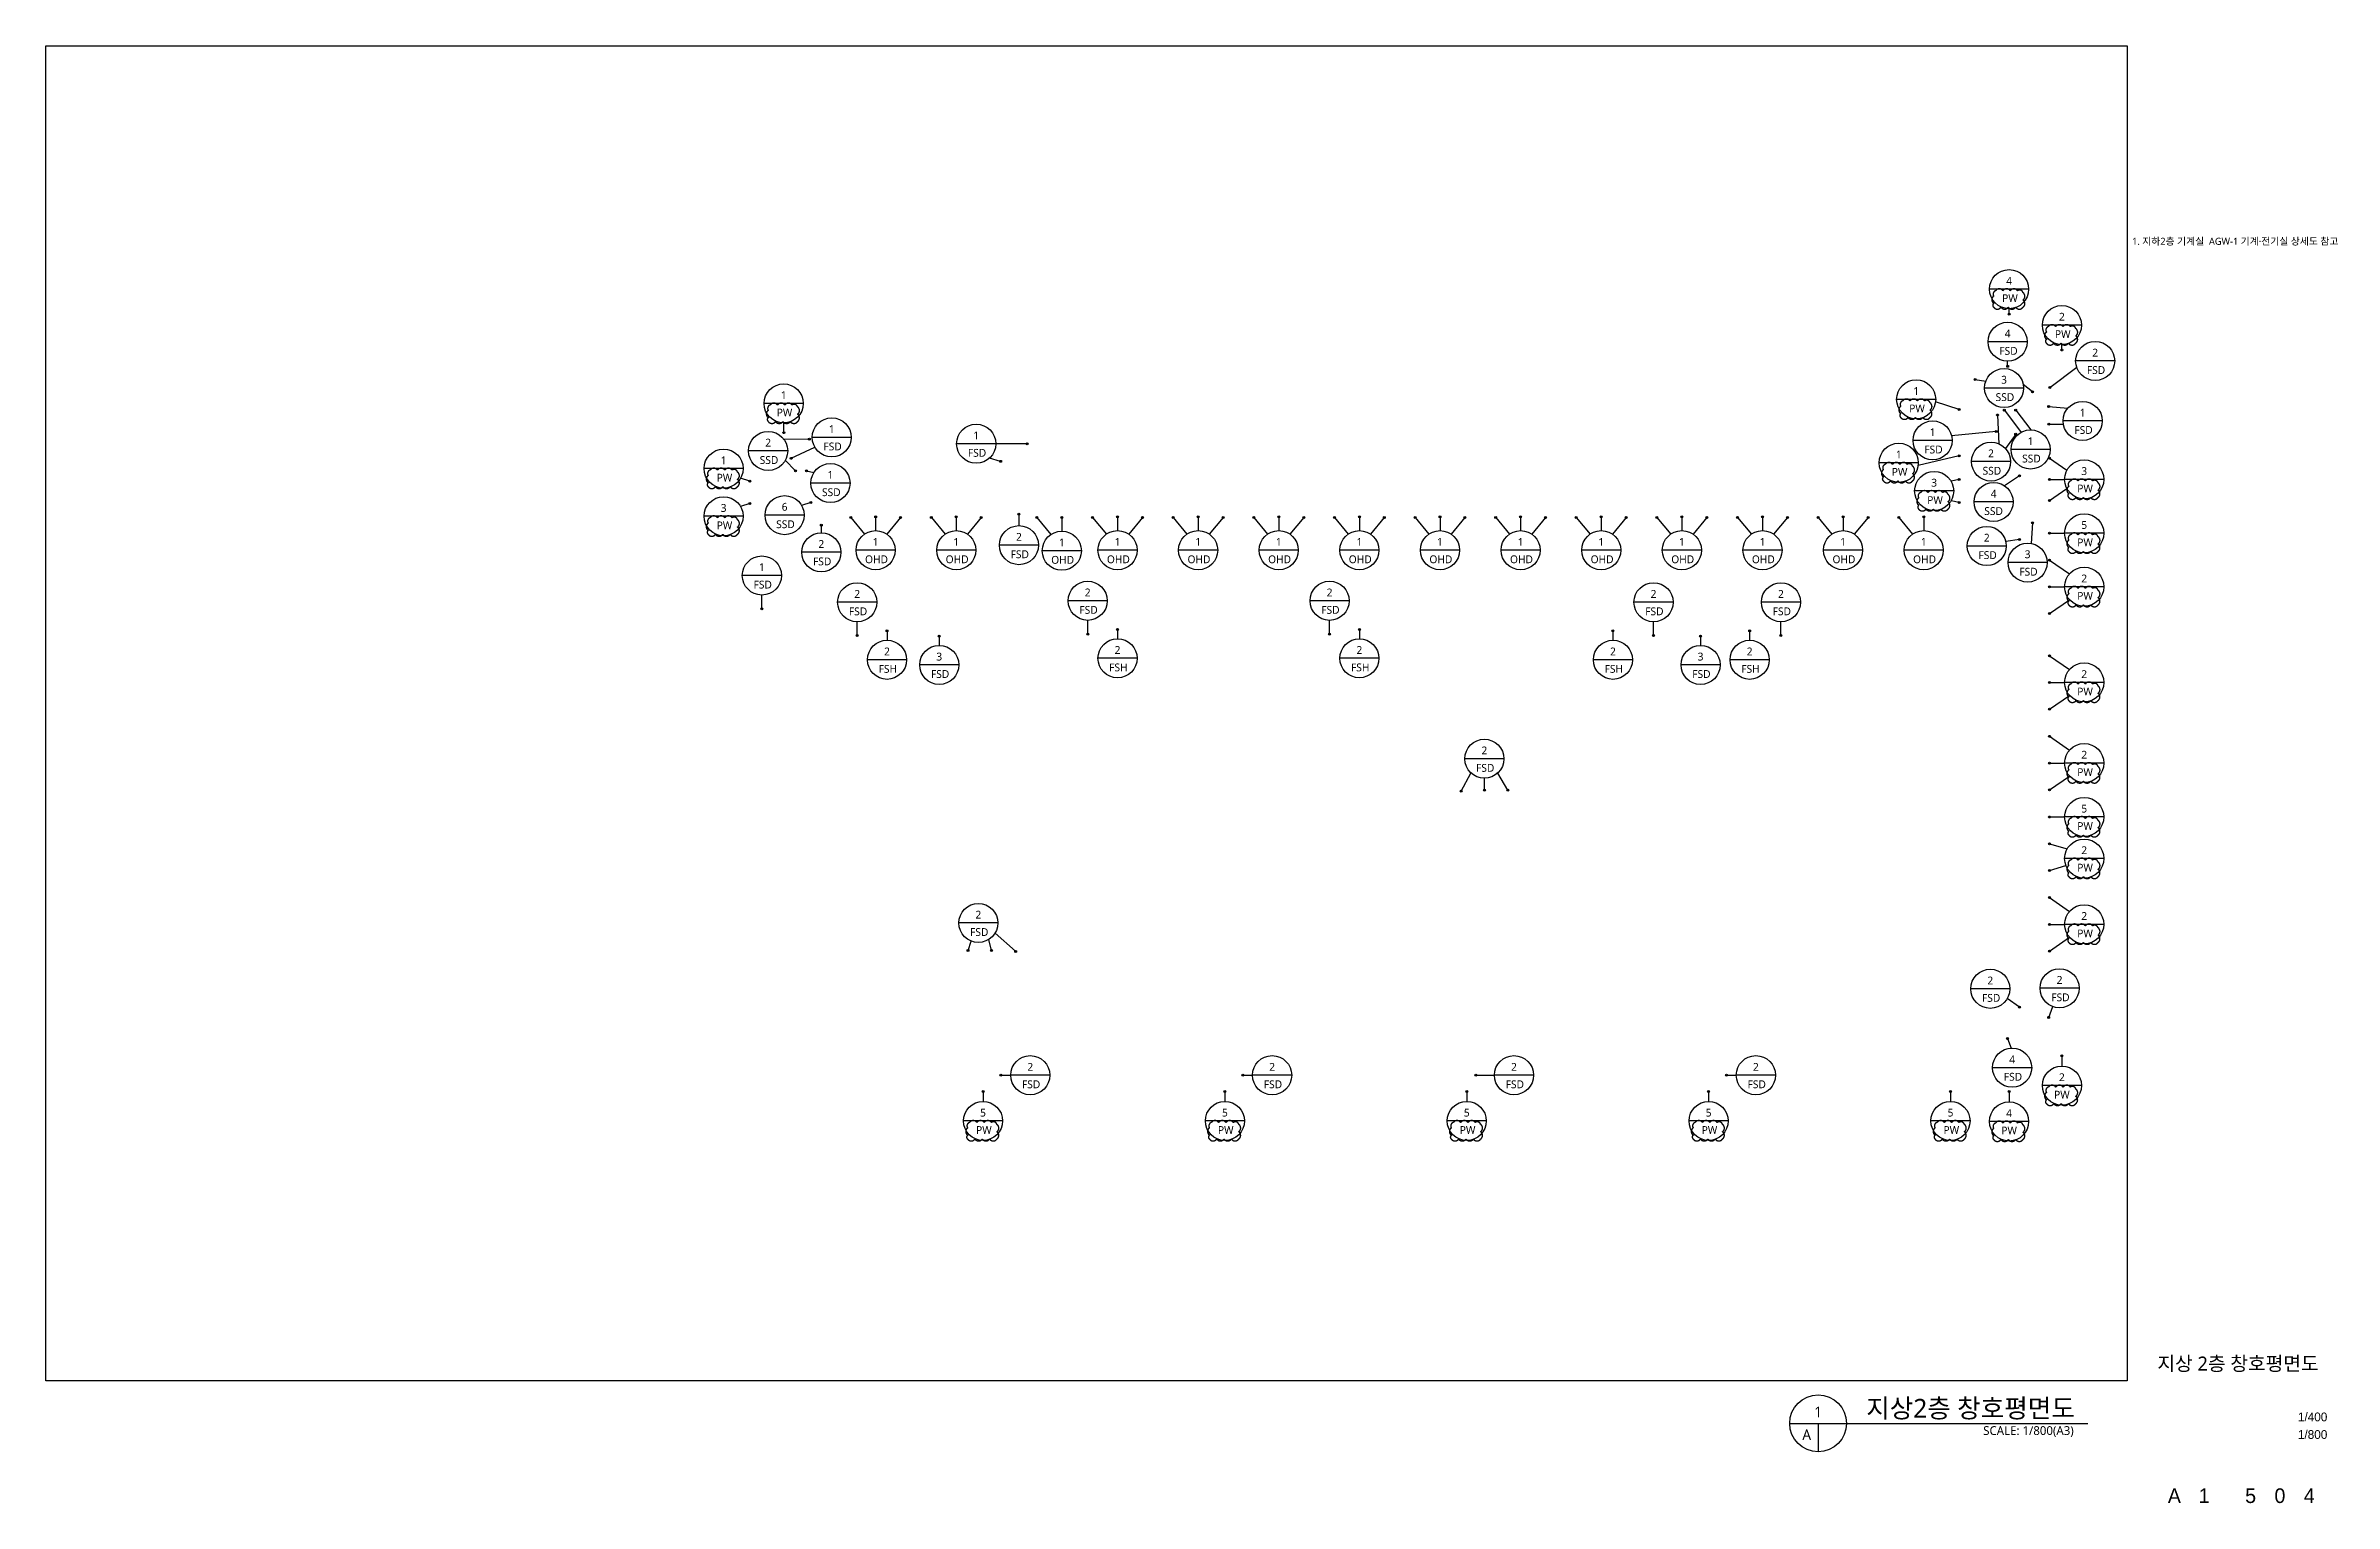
# Model space of a CAD drawing. Header units: millimetres. Extents: x -9539 to 338056, y 7443 to 2082110.
# Drawn here: x 8000 to 320239, y 1159443 to 1358271 of the extents above; entities that cross this region are included whole.
import ezdxf
from ezdxf.enums import TextEntityAlignment as Align

# ---------------------------------------------------------------- set-up
doc = ezdxf.new("R2010")
doc.units = ezdxf.units.MM
doc.header["$LTSCALE"] = 1000
doc.header["$MEASUREMENT"] = 0
doc.linetypes.add('ACAD_ISO03W100', pattern=[30, 12, -18])
doc.layers.get('Defpoints').update_dxf_attribs({"color": 171, "linetype": 'CONTINUOUS'})
for name, color, linetype in [('BOX', 6, 'CONTINUOUS'), ('LED', 7, 'CONTINUOUS'), ('SYM', 7, 'CONTINUOUS'), ('TEXT', 3, 'CONTINUOUS'), ('TEXT-TITLE', 6, 'CONTINUOUS'), ('TEXT-기입', 6, 'CONTINUOUS'), ('txt', 3, 'CONTINUOUS')]:
    doc.layers.add(name, color=color, linetype=linetype)
doc.layers.add('VE변경사항적용-20220616', color=10, linetype='CONTINUOUS', plot=False)
doc.styles.add('CGS', font='cgse', dxfattribs={"bigfont": 'cgs'})
doc.styles.add('나눔바른고딕', font='NanumBarunGothic.ttf')

msp = doc.modelspace()

# ---------------------------------------------------------------- hatches: boundary and pattern name
at = {"layer": 'LED'}
h = msp.add_hatch(color=256, dxfattribs=at)
h.dxf.hatch_style = 1
edge = h.paths.add_edge_path()
edge.add_arc((275880, 1321671), 133, 0, 360)
h = msp.add_hatch(color=256, dxfattribs=at)
h.dxf.hatch_style = 1
edge = h.paths.add_edge_path()
edge.add_arc((275680, 1314541), 133, 0, 360)
h = msp.add_hatch(color=256, dxfattribs=at)
h.dxf.hatch_style = 1
edge = h.paths.add_edge_path()
edge.add_arc((283080, 1316771), 133, 0, 360)
h = msp.add_hatch(color=256, dxfattribs=at)
h.dxf.hatch_style = 1
edge = h.paths.add_edge_path()
edge.add_arc((271255, 1312741), 133, 0, 360)
h = msp.add_hatch(color=256, dxfattribs=at)
h.dxf.hatch_style = 1
edge = h.paths.add_edge_path()
edge.add_arc((281426, 1311668), 133, 0, 360)
h = msp.add_hatch(color=256, dxfattribs=at)
h.dxf.hatch_style = 1
edge = h.paths.add_edge_path()
edge.add_arc((269051, 1308668), 133, 0, 360)
h = msp.add_hatch(color=256, dxfattribs=at)
h.dxf.hatch_style = 1
edge = h.paths.add_edge_path()
edge.add_arc((275226, 1308548), 133, 0, 360)
h = msp.add_hatch(color=256, dxfattribs=at)
h.dxf.hatch_style = 1
edge = h.paths.add_edge_path()
edge.add_arc((276776, 1308548), 133, 0, 360)
h = msp.add_hatch(color=256, dxfattribs=at)
h.dxf.hatch_style = 1
edge = h.paths.add_edge_path()
edge.add_arc((279080, 1311046), 133, 0, 360)
h = msp.add_hatch(color=256, dxfattribs=at)
h.dxf.hatch_style = 1
edge = h.paths.add_edge_path()
edge.add_arc((281276, 1309043), 133, 0, 360)
h = msp.add_hatch(color=256, dxfattribs=at)
h.dxf.hatch_style = 1
edge = h.paths.add_edge_path()
edge.add_arc((108684, 1305488), 133, 0, 360)
h = msp.add_hatch(color=256, dxfattribs=at)
h.dxf.hatch_style = 1
edge = h.paths.add_edge_path()
edge.add_arc((274126, 1305643), 133, 0, 360)
h = msp.add_hatch(color=256, dxfattribs=at)
h.dxf.hatch_style = 1
edge = h.paths.add_edge_path()
edge.add_arc((274276, 1307898), 133, 0, 360)
h = msp.add_hatch(color=256, dxfattribs=at)
h.dxf.hatch_style = 1
edge = h.paths.add_edge_path()
edge.add_arc((276776, 1305268), 133, 0, 360)
h = msp.add_hatch(color=256, dxfattribs=at)
h.dxf.hatch_style = 1
edge = h.paths.add_edge_path()
edge.add_arc((281280, 1306641), 133, 0, 360)
h = msp.add_hatch(color=256, dxfattribs=at)
h.dxf.hatch_style = 1
edge = h.paths.add_edge_path()
edge.add_arc((109721, 1301989), 133, 0, 360)
h = msp.add_hatch(color=256, dxfattribs=at)
h.dxf.hatch_style = 1
edge = h.paths.add_edge_path()
edge.add_arc((112184, 1304614), 133, 0, 360)
h = msp.add_hatch(color=256, dxfattribs=at)
h.dxf.hatch_style = 1
edge = h.paths.add_edge_path()
edge.add_arc((141884, 1303981), 133, 0, 360)
h = msp.add_hatch(color=256, dxfattribs=at)
h.dxf.hatch_style = 1
edge = h.paths.add_edge_path()
edge.add_arc((269051, 1302318), 133, 0, 360)
h = msp.add_hatch(color=256, dxfattribs=at)
h.dxf.hatch_style = 1
edge = h.paths.add_edge_path()
edge.add_arc((281401, 1302014), 133, 0, 360)
h = msp.add_hatch(color=256, dxfattribs=at)
h.dxf.hatch_style = 1
edge = h.paths.add_edge_path()
edge.add_arc((104059, 1298868), 133, 0, 360)
h = msp.add_hatch(color=256, dxfattribs=at)
h.dxf.hatch_style = 1
edge = h.paths.add_edge_path()
edge.add_arc((110279, 1300289), 133, 0, 360)
h = msp.add_hatch(color=256, dxfattribs=at)
h.dxf.hatch_style = 1
edge = h.paths.add_edge_path()
edge.add_arc((111784, 1300289), 133, 0, 360)
h = msp.add_hatch(color=256, dxfattribs=at)
h.dxf.hatch_style = 1
edge = h.paths.add_edge_path()
edge.add_arc((138284, 1301581), 133, 0, 360)
h = msp.add_hatch(color=256, dxfattribs=at)
h.dxf.hatch_style = 1
edge = h.paths.add_edge_path()
edge.add_arc((269051, 1299118), 133, 0, 360)
h = msp.add_hatch(color=256, dxfattribs=at)
h.dxf.hatch_style = 1
edge = h.paths.add_edge_path()
edge.add_arc((277310, 1299615), 133, 0, 360)
h = msp.add_hatch(color=256, dxfattribs=at)
h.dxf.hatch_style = 1
edge = h.paths.add_edge_path()
edge.add_arc((281403, 1299112), 133, 0, 360)
h = msp.add_hatch(color=256, dxfattribs=at)
h.dxf.hatch_style = 1
edge = h.paths.add_edge_path()
edge.add_arc((104059, 1295814), 133, 0, 360)
h = msp.add_hatch(color=256, dxfattribs=at)
h.dxf.hatch_style = 1
edge = h.paths.add_edge_path()
edge.add_arc((112384, 1295964), 133, 0, 360)
h = msp.add_hatch(color=256, dxfattribs=at)
h.dxf.hatch_style = 1
edge = h.paths.add_edge_path()
edge.add_arc((269051, 1295949), 133, 0, 360)
h = msp.add_hatch(color=256, dxfattribs=at)
h.dxf.hatch_style = 1
edge = h.paths.add_edge_path()
edge.add_arc((281401, 1296218), 133, 0, 360)
h = msp.add_hatch(color=256, dxfattribs=at)
h.dxf.hatch_style = 1
edge = h.paths.add_edge_path()
edge.add_arc((113817, 1292861), 133, 0, 360)
h = msp.add_hatch(color=256, dxfattribs=at)
h.dxf.hatch_style = 1
edge = h.paths.add_edge_path()
edge.add_arc((117827, 1293924), 133, 0, 360)
h = msp.add_hatch(color=256, dxfattribs=at)
h.dxf.hatch_style = 1
edge = h.paths.add_edge_path()
edge.add_arc((121231, 1294001), 133, 0, 360)
h = msp.add_hatch(color=256, dxfattribs=at)
h.dxf.hatch_style = 1
edge = h.paths.add_edge_path()
edge.add_arc((124633, 1293924), 133, 0, 360)
h = msp.add_hatch(color=256, dxfattribs=at)
h.dxf.hatch_style = 1
edge = h.paths.add_edge_path()
edge.add_arc((128827, 1293924), 133, 0, 360)
h = msp.add_hatch(color=256, dxfattribs=at)
h.dxf.hatch_style = 1
edge = h.paths.add_edge_path()
edge.add_arc((132231, 1294001), 133, 0, 360)
h = msp.add_hatch(color=256, dxfattribs=at)
h.dxf.hatch_style = 1
edge = h.paths.add_edge_path()
edge.add_arc((135633, 1293924), 133, 0, 360)
h = msp.add_hatch(color=256, dxfattribs=at)
h.dxf.hatch_style = 1
edge = h.paths.add_edge_path()
edge.add_arc((140782, 1294370), 133, 0, 360)
h = msp.add_hatch(color=256, dxfattribs=at)
h.dxf.hatch_style = 1
edge = h.paths.add_edge_path()
edge.add_arc((143227, 1293924), 133, 0, 360)
h = msp.add_hatch(color=256, dxfattribs=at)
h.dxf.hatch_style = 1
edge = h.paths.add_edge_path()
edge.add_arc((146631, 1293925), 133, 0, 360)
h = msp.add_hatch(color=256, dxfattribs=at)
h.dxf.hatch_style = 1
edge = h.paths.add_edge_path()
edge.add_arc((150827, 1293924), 133, 0, 360)
h = msp.add_hatch(color=256, dxfattribs=at)
h.dxf.hatch_style = 1
edge = h.paths.add_edge_path()
edge.add_arc((154231, 1294001), 133, 0, 360)
h = msp.add_hatch(color=256, dxfattribs=at)
h.dxf.hatch_style = 1
edge = h.paths.add_edge_path()
edge.add_arc((157633, 1293924), 133, 0, 360)
h = msp.add_hatch(color=256, dxfattribs=at)
h.dxf.hatch_style = 1
edge = h.paths.add_edge_path()
edge.add_arc((161827, 1293924), 133, 0, 360)
h = msp.add_hatch(color=256, dxfattribs=at)
h.dxf.hatch_style = 1
edge = h.paths.add_edge_path()
edge.add_arc((165231, 1294001), 133, 0, 360)
h = msp.add_hatch(color=256, dxfattribs=at)
h.dxf.hatch_style = 1
edge = h.paths.add_edge_path()
edge.add_arc((168633, 1293924), 133, 0, 360)
h = msp.add_hatch(color=256, dxfattribs=at)
h.dxf.hatch_style = 1
edge = h.paths.add_edge_path()
edge.add_arc((172827, 1293924), 133, 0, 360)
h = msp.add_hatch(color=256, dxfattribs=at)
h.dxf.hatch_style = 1
edge = h.paths.add_edge_path()
edge.add_arc((176231, 1294001), 133, 0, 360)
h = msp.add_hatch(color=256, dxfattribs=at)
h.dxf.hatch_style = 1
edge = h.paths.add_edge_path()
edge.add_arc((179633, 1293924), 133, 0, 360)
h = msp.add_hatch(color=256, dxfattribs=at)
h.dxf.hatch_style = 1
edge = h.paths.add_edge_path()
edge.add_arc((183827, 1293924), 133, 0, 360)
h = msp.add_hatch(color=256, dxfattribs=at)
h.dxf.hatch_style = 1
edge = h.paths.add_edge_path()
edge.add_arc((187231, 1294001), 133, 0, 360)
h = msp.add_hatch(color=256, dxfattribs=at)
h.dxf.hatch_style = 1
edge = h.paths.add_edge_path()
edge.add_arc((190633, 1293924), 133, 0, 360)
h = msp.add_hatch(color=256, dxfattribs=at)
h.dxf.hatch_style = 1
edge = h.paths.add_edge_path()
edge.add_arc((194827, 1293924), 133, 0, 360)
h = msp.add_hatch(color=256, dxfattribs=at)
h.dxf.hatch_style = 1
edge = h.paths.add_edge_path()
edge.add_arc((198231, 1294001), 133, 0, 360)
h = msp.add_hatch(color=256, dxfattribs=at)
h.dxf.hatch_style = 1
edge = h.paths.add_edge_path()
edge.add_arc((201633, 1293924), 133, 0, 360)
h = msp.add_hatch(color=256, dxfattribs=at)
h.dxf.hatch_style = 1
edge = h.paths.add_edge_path()
edge.add_arc((205827, 1293924), 133, 0, 360)
h = msp.add_hatch(color=256, dxfattribs=at)
h.dxf.hatch_style = 1
edge = h.paths.add_edge_path()
edge.add_arc((209231, 1294001), 133, 0, 360)
h = msp.add_hatch(color=256, dxfattribs=at)
h.dxf.hatch_style = 1
edge = h.paths.add_edge_path()
edge.add_arc((212633, 1293924), 133, 0, 360)
h = msp.add_hatch(color=256, dxfattribs=at)
h.dxf.hatch_style = 1
edge = h.paths.add_edge_path()
edge.add_arc((216827, 1293924), 133, 0, 360)
h = msp.add_hatch(color=256, dxfattribs=at)
h.dxf.hatch_style = 1
edge = h.paths.add_edge_path()
edge.add_arc((220231, 1294001), 133, 0, 360)
h = msp.add_hatch(color=256, dxfattribs=at)
h.dxf.hatch_style = 1
edge = h.paths.add_edge_path()
edge.add_arc((223633, 1293924), 133, 0, 360)
h = msp.add_hatch(color=256, dxfattribs=at)
h.dxf.hatch_style = 1
edge = h.paths.add_edge_path()
edge.add_arc((227827, 1293924), 133, 0, 360)
h = msp.add_hatch(color=256, dxfattribs=at)
h.dxf.hatch_style = 1
edge = h.paths.add_edge_path()
edge.add_arc((231231, 1294001), 133, 0, 360)
h = msp.add_hatch(color=256, dxfattribs=at)
h.dxf.hatch_style = 1
edge = h.paths.add_edge_path()
edge.add_arc((234633, 1293924), 133, 0, 360)
h = msp.add_hatch(color=256, dxfattribs=at)
h.dxf.hatch_style = 1
edge = h.paths.add_edge_path()
edge.add_arc((238827, 1293924), 133, 0, 360)
h = msp.add_hatch(color=256, dxfattribs=at)
h.dxf.hatch_style = 1
edge = h.paths.add_edge_path()
edge.add_arc((242231, 1294001), 133, 0, 360)
h = msp.add_hatch(color=256, dxfattribs=at)
h.dxf.hatch_style = 1
edge = h.paths.add_edge_path()
edge.add_arc((245633, 1293924), 133, 0, 360)
h = msp.add_hatch(color=256, dxfattribs=at)
h.dxf.hatch_style = 1
edge = h.paths.add_edge_path()
edge.add_arc((249827, 1293924), 133, 0, 360)
h = msp.add_hatch(color=256, dxfattribs=at)
h.dxf.hatch_style = 1
edge = h.paths.add_edge_path()
edge.add_arc((253231, 1294001), 133, 0, 360)
h = msp.add_hatch(color=256, dxfattribs=at)
h.dxf.hatch_style = 1
edge = h.paths.add_edge_path()
edge.add_arc((256633, 1293924), 133, 0, 360)
h = msp.add_hatch(color=256, dxfattribs=at)
h.dxf.hatch_style = 1
edge = h.paths.add_edge_path()
edge.add_arc((260827, 1293924), 133, 0, 360)
h = msp.add_hatch(color=256, dxfattribs=at)
h.dxf.hatch_style = 1
edge = h.paths.add_edge_path()
edge.add_arc((264231, 1294001), 133, 0, 360)
h = msp.add_hatch(color=256, dxfattribs=at)
h.dxf.hatch_style = 1
edge = h.paths.add_edge_path()
edge.add_arc((279078, 1293187), 133, 0, 360)
h = msp.add_hatch(color=256, dxfattribs=at)
h.dxf.hatch_style = 1
edge = h.paths.add_edge_path()
edge.add_arc((277310, 1290915), 133, 0, 360)
h = msp.add_hatch(color=256, dxfattribs=at)
h.dxf.hatch_style = 1
edge = h.paths.add_edge_path()
edge.add_arc((281403, 1291762), 133, 0, 360)
h = msp.add_hatch(color=256, dxfattribs=at)
h.dxf.hatch_style = 1
edge = h.paths.add_edge_path()
edge.add_arc((281401, 1288114), 133, 0, 360)
h = msp.add_hatch(color=256, dxfattribs=at)
h.dxf.hatch_style = 1
edge = h.paths.add_edge_path()
edge.add_arc((281403, 1284462), 133, 0, 360)
h = msp.add_hatch(color=256, dxfattribs=at)
h.dxf.hatch_style = 1
edge = h.paths.add_edge_path()
edge.add_arc((105706, 1281461), 133, 0, 360)
h = msp.add_hatch(color=256, dxfattribs=at)
h.dxf.hatch_style = 1
edge = h.paths.add_edge_path()
edge.add_arc((281401, 1280818), 133, 0, 360)
h = msp.add_hatch(color=256, dxfattribs=at)
h.dxf.hatch_style = 1
edge = h.paths.add_edge_path()
edge.add_arc((118713, 1277811), 133, 0, 360)
h = msp.add_hatch(color=256, dxfattribs=at)
h.dxf.hatch_style = 1
edge = h.paths.add_edge_path()
edge.add_arc((122778, 1278445), 133, 0, 360)
h = msp.add_hatch(color=256, dxfattribs=at)
h.dxf.hatch_style = 1
edge = h.paths.add_edge_path()
edge.add_arc((129903, 1277745), 133, 0, 360)
h = msp.add_hatch(color=256, dxfattribs=at)
h.dxf.hatch_style = 1
edge = h.paths.add_edge_path()
edge.add_arc((150163, 1278011), 133, 0, 360)
h = msp.add_hatch(color=256, dxfattribs=at)
h.dxf.hatch_style = 1
edge = h.paths.add_edge_path()
edge.add_arc((154228, 1278645), 133, 0, 360)
h = msp.add_hatch(color=256, dxfattribs=at)
h.dxf.hatch_style = 1
edge = h.paths.add_edge_path()
edge.add_arc((183163, 1278011), 133, 0, 360)
h = msp.add_hatch(color=256, dxfattribs=at)
h.dxf.hatch_style = 1
edge = h.paths.add_edge_path()
edge.add_arc((187228, 1278645), 133, 0, 360)
h = msp.add_hatch(color=256, dxfattribs=at)
h.dxf.hatch_style = 1
edge = h.paths.add_edge_path()
edge.add_arc((221828, 1278445), 133, 0, 360)
h = msp.add_hatch(color=256, dxfattribs=at)
h.dxf.hatch_style = 1
edge = h.paths.add_edge_path()
edge.add_arc((227363, 1277811), 133, 0, 360)
h = msp.add_hatch(color=256, dxfattribs=at)
h.dxf.hatch_style = 1
edge = h.paths.add_edge_path()
edge.add_arc((233778, 1277745), 133, 0, 360)
h = msp.add_hatch(color=256, dxfattribs=at)
h.dxf.hatch_style = 1
edge = h.paths.add_edge_path()
edge.add_arc((240478, 1278445), 133, 0, 360)
h = msp.add_hatch(color=256, dxfattribs=at)
h.dxf.hatch_style = 1
edge = h.paths.add_edge_path()
edge.add_arc((244748, 1277811), 133, 0, 360)
h = msp.add_hatch(color=256, dxfattribs=at)
h.dxf.hatch_style = 1
edge = h.paths.add_edge_path()
edge.add_arc((281401, 1275064), 133, 0, 360)
h = msp.add_hatch(color=256, dxfattribs=at)
h.dxf.hatch_style = 1
edge = h.paths.add_edge_path()
edge.add_arc((281403, 1271412), 133, 0, 360)
h = msp.add_hatch(color=256, dxfattribs=at)
h.dxf.hatch_style = 1
edge = h.paths.add_edge_path()
edge.add_arc((281401, 1267768), 133, 0, 360)
h = msp.add_hatch(color=256, dxfattribs=at)
h.dxf.hatch_style = 1
edge = h.paths.add_edge_path()
edge.add_arc((281401, 1264064), 133, 0, 360)
h = msp.add_hatch(color=256, dxfattribs=at)
h.dxf.hatch_style = 1
edge = h.paths.add_edge_path()
edge.add_arc((281403, 1260412), 133, 0, 360)
h = msp.add_hatch(color=256, dxfattribs=at)
h.dxf.hatch_style = 1
edge = h.paths.add_edge_path()
edge.add_arc((201126, 1256586), 133, 0, 360)
h = msp.add_hatch(color=256, dxfattribs=at)
h.dxf.hatch_style = 1
edge = h.paths.add_edge_path()
edge.add_arc((204284, 1256718), 133, 0, 360)
h = msp.add_hatch(color=256, dxfattribs=at)
h.dxf.hatch_style = 1
edge = h.paths.add_edge_path()
edge.add_arc((207484, 1256718), 133, 0, 360)
h = msp.add_hatch(color=256, dxfattribs=at)
h.dxf.hatch_style = 1
edge = h.paths.add_edge_path()
edge.add_arc((281401, 1256768), 133, 0, 360)
h = msp.add_hatch(color=256, dxfattribs=at)
h.dxf.hatch_style = 1
edge = h.paths.add_edge_path()
edge.add_arc((281403, 1253062), 133, 0, 360)
h = msp.add_hatch(color=256, dxfattribs=at)
h.dxf.hatch_style = 1
edge = h.paths.add_edge_path()
edge.add_arc((281403, 1249412), 133, 0, 360)
h = msp.add_hatch(color=256, dxfattribs=at)
h.dxf.hatch_style = 1
edge = h.paths.add_edge_path()
edge.add_arc((281401, 1245768), 133, 0, 360)
h = msp.add_hatch(color=256, dxfattribs=at)
h.dxf.hatch_style = 1
edge = h.paths.add_edge_path()
edge.add_arc((281401, 1242064), 133, 0, 360)
h = msp.add_hatch(color=256, dxfattribs=at)
h.dxf.hatch_style = 1
edge = h.paths.add_edge_path()
edge.add_arc((281403, 1238412), 133, 0, 360)
h = msp.add_hatch(color=256, dxfattribs=at)
h.dxf.hatch_style = 1
edge = h.paths.add_edge_path()
edge.add_arc((133831, 1234861), 133, 0, 360)
h = msp.add_hatch(color=256, dxfattribs=at)
h.dxf.hatch_style = 1
edge = h.paths.add_edge_path()
edge.add_arc((137031, 1234861), 133, 0, 360)
h = msp.add_hatch(color=256, dxfattribs=at)
h.dxf.hatch_style = 1
edge = h.paths.add_edge_path()
edge.add_arc((140331, 1234729), 133, 0, 360)
h = msp.add_hatch(color=256, dxfattribs=at)
h.dxf.hatch_style = 1
edge = h.paths.add_edge_path()
edge.add_arc((281401, 1234768), 133, 0, 360)
h = msp.add_hatch(color=256, dxfattribs=at)
h.dxf.hatch_style = 1
edge = h.paths.add_edge_path()
edge.add_arc((277309, 1227118), 133, 0, 360)
h = msp.add_hatch(color=256, dxfattribs=at)
h.dxf.hatch_style = 1
edge = h.paths.add_edge_path()
edge.add_arc((281276, 1225718), 133, 0, 360)
h = msp.add_hatch(color=256, dxfattribs=at)
h.dxf.hatch_style = 1
edge = h.paths.add_edge_path()
edge.add_arc((275677, 1222850), 133, 0, 360)
h = msp.add_hatch(color=256, dxfattribs=at)
h.dxf.hatch_style = 1
edge = h.paths.add_edge_path()
edge.add_arc((138326, 1217836), 133, 0, 360)
h = msp.add_hatch(color=256, dxfattribs=at)
h.dxf.hatch_style = 1
edge = h.paths.add_edge_path()
edge.add_arc((171326, 1217836), 133, 0, 360)
h = msp.add_hatch(color=256, dxfattribs=at)
h.dxf.hatch_style = 1
edge = h.paths.add_edge_path()
edge.add_arc((203126, 1217836), 133, 0, 360)
h = msp.add_hatch(color=256, dxfattribs=at)
h.dxf.hatch_style = 1
edge = h.paths.add_edge_path()
edge.add_arc((237326, 1217836), 133, 0, 360)
h = msp.add_hatch(color=256, dxfattribs=at)
h.dxf.hatch_style = 1
edge = h.paths.add_edge_path()
edge.add_arc((283077, 1220495), 133, 0, 360)
h = msp.add_hatch(color=256, dxfattribs=at)
h.dxf.hatch_style = 1
edge = h.paths.add_edge_path()
edge.add_arc((135882, 1215595), 133, 0, 360)
h = msp.add_hatch(color=256, dxfattribs=at)
h.dxf.hatch_style = 1
edge = h.paths.add_edge_path()
edge.add_arc((168882, 1215595), 133, 0, 360)
h = msp.add_hatch(color=256, dxfattribs=at)
h.dxf.hatch_style = 1
edge = h.paths.add_edge_path()
edge.add_arc((201882, 1215595), 133, 0, 360)
h = msp.add_hatch(color=256, dxfattribs=at)
h.dxf.hatch_style = 1
edge = h.paths.add_edge_path()
edge.add_arc((234882, 1215595), 133, 0, 360)
h = msp.add_hatch(color=256, dxfattribs=at)
h.dxf.hatch_style = 1
edge = h.paths.add_edge_path()
edge.add_arc((267882, 1215595), 133, 0, 360)
h = msp.add_hatch(color=256, dxfattribs=at)
h.dxf.hatch_style = 1
edge = h.paths.add_edge_path()
edge.add_arc((275877, 1215595), 133, 0, 360)

# ---------------------------------------------------------------- linework, layer by layer
at = {"layer": 'BOX'}
for p, q in [((278547, 1325069), (273213, 1325069)), ((278347, 1317892), (273013, 1317892)), ((285747, 1320169), (280413, 1320169)), ((290290, 1315273), (284956, 1315273)), ((277858, 1311581), (272524, 1311581)), ((111347, 1309478), (106013, 1309478)), ((265866, 1310037), (260533, 1310037)), ((288582, 1307096), (283249, 1307096)), ((109228, 1302999), (103895, 1302999)), ((117907, 1304850), (112573, 1304850)), ((137616, 1303979), (132282, 1303979)), ((268112, 1304433), (262778, 1304433)), ((281477, 1303198), (276144, 1303198)), ((103151, 1300594), (97818, 1300594)), ((263490, 1301379), (258157, 1301379)), ((276079, 1301537), (270746, 1301537)), ((288792, 1299116), (283458, 1299116)), ((117730, 1298609), (112397, 1298609)), ((268320, 1297534), (262987, 1297534)), ((276432, 1296035), (271098, 1296035)), ((103151, 1294088), (97818, 1294088)), ((111476, 1294238), (106143, 1294238)), ((143447, 1290143), (138113, 1290143)), ((275498, 1290028), (270165, 1290028)), ((288792, 1291766), (283458, 1291766)), ((116484, 1289167), (111151, 1289167)), ((123897, 1289456), (118563, 1289456)), ((134897, 1289456), (129563, 1289456)), ((149297, 1289380), (143963, 1289380)), ((156897, 1289456), (151563, 1289456)), ((167897, 1289456), (162563, 1289456)), ((178897, 1289456), (173563, 1289456)), ((189897, 1289456), (184563, 1289456)), ((200897, 1289456), (195563, 1289456)), ((211897, 1289456), (206563, 1289456)), ((222897, 1289456), (217563, 1289456)), ((233897, 1289456), (228563, 1289456)), ((244897, 1289456), (239563, 1289456)), ((255897, 1289456), (250563, 1289456)), ((266897, 1289456), (261563, 1289456)), ((281071, 1287764), (275738, 1287764)), ((108372, 1286006), (103038, 1286006)), ((288792, 1284466), (283458, 1284466)), ((121379, 1282356), (116046, 1282356)), ((152829, 1282556), (147496, 1282556)), ((185829, 1282556), (180496, 1282556)), ((230029, 1282356), (224696, 1282356)), ((247414, 1282356), (242081, 1282356)), ((125447, 1274507), (120113, 1274507)), ((156897, 1274707), (151563, 1274707)), ((189897, 1274707), (184563, 1274707)), ((224497, 1274507), (219163, 1274507)), ((243147, 1274507), (237813, 1274507)), ((132572, 1273807), (127238, 1273807)), ((236447, 1273807), (231113, 1273807)), ((288792, 1271416), (283458, 1271416)), ((206947, 1261004), (201613, 1261004)), ((288792, 1260416), (283458, 1260416)), ((288792, 1253066), (283458, 1253066)), ((288792, 1247391), (283458, 1247391)), ((137910, 1238603), (132576, 1238603)), ((288792, 1238416), (283458, 1238416)), ((275976, 1229622), (270643, 1229622)), ((285431, 1229696), (280097, 1229696)), ((144992, 1217834), (139659, 1217834)), ((177992, 1217834), (172659, 1217834)), ((210992, 1217834), (205659, 1217834)), ((243992, 1217834), (238659, 1217834)), ((278958, 1218862), (273625, 1218862)), ((285747, 1216423), (280413, 1216423)), ((138547, 1211595), (133213, 1211595)), ((171547, 1211595), (166213, 1211595)), ((204547, 1211595), (199213, 1211595)), ((237547, 1211595), (232213, 1211595)), ((270547, 1211595), (265213, 1211595)), ((278547, 1211523), (273213, 1211523))]:
    msp.add_line(p, q, dxfattribs=at)
for centre in [(275880, 1325069), (283080, 1320169), (275680, 1317892), (287623, 1315273), (108680, 1309478), (263199, 1310037), (275191, 1311581), (285915, 1307096), (106561, 1302999), (115240, 1304850), (134949, 1303979), (265445, 1304433), (278811, 1303198), (100484, 1300594), (260823, 1301379), (273412, 1301537), (115063, 1298609), (265653, 1297534), (286125, 1299116), (100484, 1294088), (108809, 1294238), (273765, 1296035), (140780, 1290143), (272832, 1290028), (286125, 1291766), (113818, 1289167), (121230, 1289456), (132230, 1289456), (146630, 1289380), (154230, 1289456), (165230, 1289456), (176230, 1289456), (187230, 1289456), (198230, 1289456), (209230, 1289456), (220230, 1289456), (231230, 1289456), (242230, 1289456), (253230, 1289456), (264230, 1289456), (278404, 1287764), (105705, 1286006), (286125, 1284466), (118713, 1282356), (150163, 1282556), (183163, 1282556), (227363, 1282356), (244748, 1282356), (122780, 1274507), (154230, 1274707), (187230, 1274707), (221830, 1274507), (240480, 1274507), (129905, 1273807), (233780, 1273807), (286125, 1271416), (204280, 1261004), (286125, 1260416), (286125, 1253066), (286125, 1247391), (135243, 1238603), (286125, 1238416), (273310, 1229622), (282764, 1229696), (276292, 1218862), (142326, 1217834), (175326, 1217834), (208326, 1217834), (241326, 1217834), (283080, 1216423), (135880, 1211595), (168880, 1211595), (201880, 1211595), (234880, 1211595), (267880, 1211595), (275880, 1211523)]:
    msp.add_circle(centre, 2667, dxfattribs=at)
at = {"layer": 'Defpoints', "ltscale": 10000}
msp.add_lwpolyline([(8000, 1358271), (292000, 1358271), (292000, 1176129), (8000, 1176129)], close=True, dxfattribs=at)
at = {"layer": 'LED'}
for points in [[(275880, 1321666), (275880, 1322403)], [(275680, 1314536), (275680, 1315225)], [(283080, 1316766), (283080, 1317503)], [(271255, 1312741), (272702, 1312536)], [(279080, 1311041), (277813, 1312066)], [(281430, 1311666), (285101, 1314406)], [(269055, 1308666), (265844, 1309692)], [(275230, 1308546), (277524, 1305534)], [(276780, 1308546), (278822, 1305864)], [(281280, 1309041), (283889, 1308829)], [(108680, 1305491), (108680, 1306811)], [(274130, 1305641), (268032, 1305079)], [(274280, 1307896), (274485, 1303978)], [(276780, 1305266), (275392, 1303324)], [(281284, 1306639), (283283, 1306672)], [(112180, 1304616), (108729, 1304552)], [(109725, 1301991), (112922, 1303532)], [(141880, 1303979), (137616, 1303979)], [(269055, 1302316), (263463, 1301000)], [(104055, 1298866), (102797, 1299266)], [(110275, 1300291), (108901, 1301719)], [(111780, 1300291), (112812, 1300038)], [(138280, 1301579), (136751, 1302013)], [(269055, 1299116), (267967, 1298860)], [(277305, 1299616), (275238, 1298258)], [(281405, 1302016), (283774, 1300374)], [(281405, 1299116), (283458, 1299116)], [(104055, 1295816), (102797, 1295416)], [(112380, 1295966), (111122, 1295566)], [(269055, 1295952), (267967, 1296208)], [(281405, 1296216), (283774, 1297858)], [(113818, 1292866), (113818, 1291834)], [(117830, 1293920), (119708, 1291645)], [(121230, 1293996), (121230, 1292122)], [(124630, 1293920), (122753, 1291645)], [(128830, 1293920), (130708, 1291645)], [(132230, 1293996), (132230, 1292122)], [(135630, 1293920), (133753, 1291645)], [(140780, 1294366), (140780, 1292810)], [(143230, 1293920), (145148, 1291597)], [(146630, 1293920), (146630, 1292046)], [(150830, 1293920), (152708, 1291645)], [(154230, 1293996), (154230, 1292122)], [(157630, 1293920), (155753, 1291645)], [(161830, 1293920), (163708, 1291645)], [(165230, 1293996), (165230, 1292122)], [(168630, 1293920), (166753, 1291645)], [(172830, 1293920), (174708, 1291645)], [(176230, 1293996), (176230, 1292122)], [(179630, 1293920), (177753, 1291645)], [(183830, 1293920), (185708, 1291645)], [(187230, 1293996), (187230, 1292122)], [(190630, 1293920), (188753, 1291645)], [(194830, 1293920), (196708, 1291645)], [(198230, 1293996), (198230, 1292122)], [(201630, 1293920), (199753, 1291645)], [(205830, 1293920), (207708, 1291645)], [(209230, 1293996), (209230, 1292122)], [(212630, 1293920), (210753, 1291645)], [(216830, 1293920), (218708, 1291645)], [(220230, 1293996), (220230, 1292122)], [(223630, 1293920), (221753, 1291645)], [(227830, 1293920), (229708, 1291645)], [(231230, 1293996), (231230, 1292122)], [(234630, 1293920), (232753, 1291645)], [(238830, 1293920), (240708, 1291645)], [(242230, 1293996), (242230, 1292122)], [(245630, 1293920), (243753, 1291645)], [(249830, 1293920), (251708, 1291645)], [(253230, 1293996), (253230, 1292122)], [(256630, 1293920), (254753, 1291645)], [(260830, 1293920), (262708, 1291645)], [(264230, 1293996), (264230, 1292122)], [(279080, 1293191), (278868, 1290390)], [(277305, 1290916), (275425, 1290650)], [(281405, 1291766), (283458, 1291766)], [(281405, 1288116), (284125, 1286230)], [(105705, 1281466), (105705, 1283340)], [(281405, 1284466), (283458, 1284466)], [(281405, 1280816), (284125, 1282702)], [(118713, 1277816), (118713, 1279690)], [(122780, 1278441), (122780, 1277174)], [(129905, 1277741), (129905, 1276473)], [(150163, 1278016), (150163, 1279890)], [(154230, 1278641), (154230, 1277374)], [(183163, 1278016), (183163, 1279890)], [(187230, 1278641), (187230, 1277374)], [(221830, 1278441), (221830, 1277174)], [(227363, 1277816), (227363, 1279690)], [(233780, 1277741), (233780, 1276474)], [(240480, 1278441), (240480, 1277174)], [(244748, 1277816), (244748, 1279690)], [(281405, 1275066), (284125, 1273180)], [(281405, 1271416), (283458, 1271416)], [(281405, 1267766), (284125, 1269652)], [(281405, 1264066), (284125, 1262180)], [(201130, 1256584), (202454, 1259061)], [(204280, 1256716), (204280, 1258338)], [(207480, 1256716), (206106, 1259061)], [(281405, 1260416), (283458, 1260416)], [(281405, 1256766), (284125, 1258652)], [(281405, 1253066), (283458, 1253066)], [(281405, 1249416), (283814, 1248721)], [(281405, 1245766), (283628, 1246456)], [(281405, 1242066), (284125, 1240180)], [(140330, 1234734), (137523, 1237219)], [(281405, 1238416), (283458, 1238416)], [(281405, 1234766), (284125, 1236652)], [(133830, 1234866), (134265, 1236122)], [(137030, 1234866), (136682, 1236357)], [(277305, 1227116), (275618, 1228286)], [(281280, 1225716), (281838, 1227195)], [(275680, 1222846), (276146, 1221525)], [(138330, 1217834), (139659, 1217834)], [(171330, 1217834), (172659, 1217834)], [(203130, 1217834), (205659, 1217834)], [(237330, 1217834), (238659, 1217834)], [(283080, 1220491), (283080, 1219090)], [(135880, 1215591), (135880, 1214262)], [(168880, 1215591), (168880, 1214262)], [(201880, 1215591), (201880, 1214262)], [(234880, 1215591), (234880, 1214262)], [(267880, 1215591), (267880, 1214262)], [(275880, 1215591), (275880, 1214190)]]:
    msp.add_lwpolyline(points, dxfattribs=at)
for centre in [(275880, 1321671), (275680, 1314541), (283080, 1316771), (271255, 1312741), (281426, 1311668), (269051, 1308668), (275226, 1308548), (276776, 1308548), (279080, 1311046), (281276, 1309043), (108684, 1305488), (274126, 1305643), (274276, 1307898), (276776, 1305268), (281280, 1306641), (109721, 1301989), (112184, 1304614), (141884, 1303981), (269051, 1302318), (281401, 1302014), (104059, 1298868), (110279, 1300289), (111784, 1300289), (138284, 1301581), (269051, 1299118), (277310, 1299615), (281403, 1299112), (104059, 1295814), (112384, 1295964), (269051, 1295949), (281401, 1296218), (113817, 1292861), (117827, 1293924), (121231, 1294001), (124633, 1293924), (128827, 1293924), (132231, 1294001), (135633, 1293924), (140782, 1294370), (143227, 1293924), (146631, 1293925), (150827, 1293924), (154231, 1294001), (157633, 1293924), (161827, 1293924), (165231, 1294001), (168633, 1293924), (172827, 1293924), (176231, 1294001), (179633, 1293924), (183827, 1293924), (187231, 1294001), (190633, 1293924), (194827, 1293924), (198231, 1294001), (201633, 1293924), (205827, 1293924), (209231, 1294001), (212633, 1293924), (216827, 1293924), (220231, 1294001), (223633, 1293924), (227827, 1293924), (231231, 1294001), (234633, 1293924), (238827, 1293924), (242231, 1294001), (245633, 1293924), (249827, 1293924), (253231, 1294001), (256633, 1293924), (260827, 1293924), (264231, 1294001), (279078, 1293187), (277310, 1290915), (281403, 1291762), (281401, 1288114), (281403, 1284462), (105706, 1281461), (281401, 1280818), (118713, 1277811), (122778, 1278445), (129903, 1277745), (150163, 1278011), (154228, 1278645), (183163, 1278011), (187228, 1278645), (221828, 1278445), (227363, 1277811), (233778, 1277745), (240478, 1278445), (244748, 1277811), (281401, 1275064), (281403, 1271412), (281401, 1267768), (281401, 1264064), (281403, 1260412), (201126, 1256586), (204284, 1256718), (207484, 1256718), (281401, 1256768), (281403, 1253062), (281403, 1249412), (281401, 1245768), (281401, 1242064), (281403, 1238412), (133831, 1234861), (137031, 1234861), (140331, 1234729), (281401, 1234768), (277309, 1227118), (281276, 1225718), (275677, 1222850), (138326, 1217836), (171326, 1217836), (203126, 1217836), (237326, 1217836), (283077, 1220495), (135882, 1215595), (168882, 1215595), (201882, 1215595), (234882, 1215595), (267882, 1215595), (275877, 1215595)]:
    msp.add_circle(centre, 133, dxfattribs=at)
at = {"layer": 'SYM'}
for p, q in [((245940, 1170340), (286627, 1170340)), ((249819, 1170340), (249819, 1166461))]:
    msp.add_line(p, q, dxfattribs=at)
msp.add_circle((249819, 1170340), 3879, dxfattribs=at)
at = {"layer": 'VE변경사항적용-20220616', "linetype": 'ACAD_ISO03W100'}
for points in [[(273772, 1322603, 0.5205671), (274772, 1322603, 0.5205671), (275772, 1322603, 0.5205671), (276772, 1322603, 0.5205671), (277772, 1322603, 0.5205671), (277780, 1323595, 0.5205671), (277780, 1324595, 0.5205671), (277040, 1324855, 0.5205671), (276040, 1324855, 0.5205671), (275040, 1324855, 0.5205671), (274040, 1324855, 0.5205671), (273772, 1324123, 0.5205671), (273772, 1323123, 0.5205671)], [(280972, 1317703, 0.5205671), (281972, 1317703, 0.5205671), (282972, 1317703, 0.5205671), (283972, 1317703, 0.5205671), (284972, 1317703, 0.5205671), (284980, 1318695, 0.5205671), (284980, 1319695, 0.5205671), (284240, 1319955, 0.5205671), (283240, 1319955, 0.5205671), (282240, 1319955, 0.5205671), (281240, 1319955, 0.5205671), (280972, 1319223, 0.5205671), (280972, 1318223, 0.5205671)], [(106572, 1307012, 0.5205671), (107572, 1307012, 0.5205671), (108572, 1307012, 0.5205671), (109572, 1307012, 0.5205671), (110572, 1307012, 0.5205671), (110580, 1308004, 0.5205671), (110580, 1309004, 0.5205671), (109840, 1309264, 0.5205671), (108840, 1309264, 0.5205671), (107840, 1309264, 0.5205671), (106840, 1309264, 0.5205671), (106572, 1308531, 0.5205671), (106572, 1307531, 0.5205671)], [(261091, 1307571, 0.5205671), (262091, 1307571, 0.5205671), (263091, 1307571, 0.5205671), (264091, 1307571, 0.5205671), (265091, 1307571, 0.5205671), (265099, 1308563, 0.5205671), (265099, 1309563, 0.5205671), (264359, 1309823, 0.5205671), (263359, 1309823, 0.5205671), (262359, 1309823, 0.5205671), (261359, 1309823, 0.5205671), (261091, 1309091, 0.5205671), (261091, 1308091, 0.5205671)], [(98376, 1298128, 0.5205671), (99376, 1298128, 0.5205671), (100376, 1298128, 0.5205671), (101376, 1298128, 0.5205671), (102376, 1298128, 0.5205671), (102384, 1299120, 0.5205671), (102384, 1300120, 0.5205671), (101644, 1300379, 0.5205671), (100644, 1300379, 0.5205671), (99644, 1300379, 0.5205671), (98644, 1300379, 0.5205671), (98376, 1299647, 0.5205671), (98376, 1298647, 0.5205671)], [(258715, 1298913, 0.5205671), (259715, 1298913, 0.5205671), (260715, 1298913, 0.5205671), (261715, 1298913, 0.5205671), (262715, 1298913, 0.5205671), (262723, 1299905, 0.5205671), (262723, 1300905, 0.5205671), (261983, 1301164, 0.5205671), (260983, 1301164, 0.5205671), (259983, 1301164, 0.5205671), (258983, 1301164, 0.5205671), (258715, 1300432, 0.5205671), (258715, 1299432, 0.5205671)], [(284017, 1296650, 0.5205671), (285017, 1296650, 0.5205671), (286017, 1296650, 0.5205671), (287017, 1296650, 0.5205671), (288017, 1296650, 0.5205671), (288025, 1297642, 0.5205671), (288025, 1298642, 0.5205671), (287285, 1298902, 0.5205671), (286285, 1298902, 0.5205671), (285285, 1298902, 0.5205671), (284285, 1298902, 0.5205671), (284017, 1298170, 0.5205671), (284017, 1297170, 0.5205671)], [(263545, 1295068, 0.5205671), (264545, 1295068, 0.5205671), (265545, 1295068, 0.5205671), (266545, 1295068, 0.5205671), (267545, 1295068, 0.5205671), (267553, 1296060, 0.5205671), (267553, 1297060, 0.5205671), (266813, 1297319, 0.5205671), (265813, 1297319, 0.5205671), (264813, 1297319, 0.5205671), (263813, 1297319, 0.5205671), (263545, 1296587, 0.5205671), (263545, 1295587, 0.5205671)], [(98376, 1291622, 0.5205671), (99376, 1291622, 0.5205671), (100376, 1291622, 0.5205671), (101376, 1291622, 0.5205671), (102376, 1291622, 0.5205671), (102384, 1292614, 0.5205671), (102384, 1293614, 0.5205671), (101644, 1293874, 0.5205671), (100644, 1293874, 0.5205671), (99644, 1293874, 0.5205671), (98644, 1293874, 0.5205671), (98376, 1293142, 0.5205671), (98376, 1292142, 0.5205671)], [(284017, 1289300, 0.5205671), (285017, 1289300, 0.5205671), (286017, 1289300, 0.5205671), (287017, 1289300, 0.5205671), (288017, 1289300, 0.5205671), (288025, 1290292, 0.5205671), (288025, 1291292, 0.5205671), (287285, 1291552, 0.5205671), (286285, 1291552, 0.5205671), (285285, 1291552, 0.5205671), (284285, 1291552, 0.5205671), (284017, 1290820, 0.5205671), (284017, 1289820, 0.5205671)], [(284017, 1282000, 0.5205671), (285017, 1282000, 0.5205671), (286017, 1282000, 0.5205671), (287017, 1282000, 0.5205671), (288017, 1282000, 0.5205671), (288025, 1282992, 0.5205671), (288025, 1283992, 0.5205671), (287285, 1284252, 0.5205671), (286285, 1284252, 0.5205671), (285285, 1284252, 0.5205671), (284285, 1284252, 0.5205671), (284017, 1283520, 0.5205671), (284017, 1282520, 0.5205671)], [(284017, 1268950, 0.5205671), (285017, 1268950, 0.5205671), (286017, 1268950, 0.5205671), (287017, 1268950, 0.5205671), (288017, 1268950, 0.5205671), (288025, 1269942, 0.5205671), (288025, 1270942, 0.5205671), (287285, 1271202, 0.5205671), (286285, 1271202, 0.5205671), (285285, 1271202, 0.5205671), (284285, 1271202, 0.5205671), (284017, 1270470, 0.5205671), (284017, 1269470, 0.5205671)], [(284017, 1257950, 0.5205671), (285017, 1257950, 0.5205671), (286017, 1257950, 0.5205671), (287017, 1257950, 0.5205671), (288017, 1257950, 0.5205671), (288025, 1258942, 0.5205671), (288025, 1259942, 0.5205671), (287285, 1260202, 0.5205671), (286285, 1260202, 0.5205671), (285285, 1260202, 0.5205671), (284285, 1260202, 0.5205671), (284017, 1259470, 0.5205671), (284017, 1258470, 0.5205671)], [(284017, 1250600, 0.5205671), (285017, 1250600, 0.5205671), (286017, 1250600, 0.5205671), (287017, 1250600, 0.5205671), (288017, 1250600, 0.5205671), (288025, 1251592, 0.5205671), (288025, 1252592, 0.5205671), (287285, 1252852, 0.5205671), (286285, 1252852, 0.5205671), (285285, 1252852, 0.5205671), (284285, 1252852, 0.5205671), (284017, 1252120, 0.5205671), (284017, 1251120, 0.5205671)], [(284017, 1244925, 0.5205671), (285017, 1244925, 0.5205671), (286017, 1244925, 0.5205671), (287017, 1244925, 0.5205671), (288017, 1244925, 0.5205671), (288025, 1245917, 0.5205671), (288025, 1246917, 0.5205671), (287285, 1247176, 0.5205671), (286285, 1247176, 0.5205671), (285285, 1247176, 0.5205671), (284285, 1247176, 0.5205671), (284017, 1246444, 0.5205671), (284017, 1245444, 0.5205671)], [(284017, 1235950, 0.5205671), (285017, 1235950, 0.5205671), (286017, 1235950, 0.5205671), (287017, 1235950, 0.5205671), (288017, 1235950, 0.5205671), (288025, 1236942, 0.5205671), (288025, 1237942, 0.5205671), (287285, 1238202, 0.5205671), (286285, 1238202, 0.5205671), (285285, 1238202, 0.5205671), (284285, 1238202, 0.5205671), (284017, 1237470, 0.5205671), (284017, 1236470, 0.5205671)], [(280972, 1213958, 0.5205671), (281972, 1213958, 0.5205671), (282972, 1213958, 0.5205671), (283972, 1213958, 0.5205671), (284972, 1213958, 0.5205671), (284980, 1214949, 0.5205671), (284980, 1215949, 0.5205671), (284240, 1216209, 0.5205671), (283240, 1216209, 0.5205671), (282240, 1216209, 0.5205671), (281240, 1216209, 0.5205671), (280972, 1215477, 0.5205671), (280972, 1214477, 0.5205671)], [(133772, 1209130, 0.5205671), (134772, 1209130, 0.5205671), (135772, 1209130, 0.5205671), (136772, 1209130, 0.5205671), (137772, 1209130, 0.5205671), (137780, 1210121, 0.5205671), (137780, 1211121, 0.5205671), (137040, 1211381, 0.5205671), (136040, 1211381, 0.5205671), (135040, 1211381, 0.5205671), (134040, 1211381, 0.5205671), (133772, 1210649, 0.5205671), (133772, 1209649, 0.5205671)], [(166772, 1209130, 0.5205671), (167772, 1209130, 0.5205671), (168772, 1209130, 0.5205671), (169772, 1209130, 0.5205671), (170772, 1209130, 0.5205671), (170780, 1210121, 0.5205671), (170780, 1211121, 0.5205671), (170040, 1211381, 0.5205671), (169040, 1211381, 0.5205671), (168040, 1211381, 0.5205671), (167040, 1211381, 0.5205671), (166772, 1210649, 0.5205671), (166772, 1209649, 0.5205671)], [(199772, 1209130, 0.5205671), (200772, 1209130, 0.5205671), (201772, 1209130, 0.5205671), (202772, 1209130, 0.5205671), (203772, 1209130, 0.5205671), (203780, 1210121, 0.5205671), (203780, 1211121, 0.5205671), (203040, 1211381, 0.5205671), (202040, 1211381, 0.5205671), (201040, 1211381, 0.5205671), (200040, 1211381, 0.5205671), (199772, 1210649, 0.5205671), (199772, 1209649, 0.5205671)], [(232772, 1209130, 0.5205671), (233772, 1209130, 0.5205671), (234772, 1209130, 0.5205671), (235772, 1209130, 0.5205671), (236772, 1209130, 0.5205671), (236780, 1210121, 0.5205671), (236780, 1211121, 0.5205671), (236040, 1211381, 0.5205671), (235040, 1211381, 0.5205671), (234040, 1211381, 0.5205671), (233040, 1211381, 0.5205671), (232772, 1210649, 0.5205671), (232772, 1209649, 0.5205671)], [(265772, 1209130, 0.5205671), (266772, 1209130, 0.5205671), (267772, 1209130, 0.5205671), (268772, 1209130, 0.5205671), (269772, 1209130, 0.5205671), (269780, 1210121, 0.5205671), (269780, 1211121, 0.5205671), (269040, 1211381, 0.5205671), (268040, 1211381, 0.5205671), (267040, 1211381, 0.5205671), (266040, 1211381, 0.5205671), (265772, 1210649, 0.5205671), (265772, 1209649, 0.5205671)], [(273772, 1209058, 0.5205671), (274772, 1209058, 0.5205671), (275772, 1209058, 0.5205671), (276772, 1209058, 0.5205671), (277772, 1209058, 0.5205671), (277780, 1210049, 0.5205671), (277780, 1211049, 0.5205671), (277040, 1211309, 0.5205671), (276040, 1211309, 0.5205671), (275040, 1211309, 0.5205671), (274040, 1211309, 0.5205671), (273772, 1210577, 0.5205671), (273772, 1209577, 0.5205671)]]:
    msp.add_lwpolyline(points, format="xyb", close=True, dxfattribs=at)

# ---------------------------------------------------------------- texts
at = {"layer": 'TEXT', "style": '나눔바른고딕'}
msp.add_text('1. 지하2층 기계실  AGW-1 기계·전기실 상세도 참고', height=960, dxfattribs=at).set_placement((292667, 1331600), align=Align.MIDDLE_LEFT)
for s, p in [('1', (249819, 1171891)), ('A', (248267, 1168788))]:
    msp.add_text(s, height=1440, dxfattribs=at).set_placement(p, align=Align.MIDDLE)
msp.add_text('지상2층 창호평면도', height=2560, dxfattribs=at).set_placement((256379, 1171115))
msp.add_text('SCALE: 1/800(A3)', height=1200, dxfattribs=at).set_placement((284693, 1169952), align=Align.TOP_RIGHT)
at = {"layer": 'TEXT-TITLE', "style": '나눔바른고딕'}
msp.add_text('지상 2층 창호평면도', height=1920, dxfattribs=at).set_placement((307107, 1177533), align=Align.CENTER)
at = {"layer": 'TEXT-기입', "style": 'CGS'}
for s, p in [('1/400', (315281, 1170257)), ('1/800', (315281, 1167857))]:
    msp.add_text(s, height=1200, dxfattribs=at).set_placement(p, align=Align.BOTTOM_LEFT)
for s, p in [('A', (298431, 1160472)), ('1', (302481, 1160472)), ('5', (308831, 1160472)), ('0', (312831, 1160472)), ('4', (316831, 1160472))]:
    msp.add_text(s, height=2000, dxfattribs=at).set_placement(p, align=Align.MIDDLE_CENTER)
at = {"layer": 'txt', "style": '나눔바른고딕'}
for s, height, p in [('PW', 1066.7, (275996, 1323828)), ('4', 1067, (275880, 1326203)), ('2', 1067, (283080, 1321303)), ('4', 1067, (275680, 1319025)), ('PW', 1066.7, (283196, 1318928)), ('FSD', 1066.7, (275796, 1316651)), ('FSD', 1066.7, (287740, 1314032)), ('2', 1067, (287623, 1316406)), ('1', 1067, (263199, 1311171)), ('3', 1067, (275191, 1312714)), ('PW', 1066.7, (108796, 1308237)), ('1', 1067, (108680, 1310611)), ('PW', 1066.7, (263316, 1308796)), ('SSD', 1066.7, (275308, 1310340)), ('1', 1067, (285915, 1308229)), ('1', 1067, (115240, 1305984)), ('1', 1067, (134949, 1305112)), ('1', 1067, (265445, 1305567)), ('FSD', 1066.7, (286032, 1305855)), ('1', 1067, (100484, 1301727)), ('SSD', 1066.7, (106678, 1301758)), ('2', 1067, (106561, 1304132)), ('FSD', 1066.7, (115356, 1303609)), ('FSD', 1066.7, (135065, 1302738)), ('1', 1067, (260823, 1302512)), ('FSD', 1066.7, (265561, 1303192)), ('2', 1067, (273412, 1302670)), ('SSD', 1066.7, (278927, 1301957)), ('1', 1067, (278811, 1304331)), ('PW', 1066.7, (100601, 1299353)), ('1', 1067, (115063, 1299743)), ('PW', 1066.7, (260940, 1300138)), ('3', 1067, (265653, 1298667)), ('SSD', 1066.7, (273529, 1300296)), ('3', 1067, (286125, 1300249)), ('6', 1067, (108809, 1295372)), ('SSD', 1066.7, (115180, 1297368)), ('PW', 1066.7, (265770, 1296293)), ('4', 1067, (273765, 1297168)), ('PW', 1066.7, (286242, 1297875)), ('PW', 1066.7, (100601, 1292847)), ('3', 1067, (100484, 1295222)), ('SSD', 1066.7, (108926, 1292997)), ('SSD', 1066.7, (273765, 1294794)), ('5', 1067, (286125, 1292899)), ('2', 1067, (113818, 1290301)), ('1', 1067, (121230, 1290589)), ('1', 1067, (132230, 1290589)), ('2', 1067, (140780, 1291276)), ('1', 1067, (146630, 1290513)), ('1', 1067, (154230, 1290589)), ('1', 1067, (165230, 1290589)), ('1', 1067, (176230, 1290589)), ('1', 1067, (187230, 1290589)), ('1', 1067, (198230, 1290589)), ('1', 1067, (209230, 1290589)), ('1', 1067, (220230, 1290589)), ('1', 1067, (231230, 1290589)), ('1', 1067, (242230, 1290589)), ('1', 1067, (253230, 1290589)), ('1', 1067, (264230, 1290589)), ('2', 1067, (272832, 1291161)), ('PW', 1066.7, (286242, 1290525)), ('1', 1067, (105705, 1287140)), ('FSD', 1066.7, (113934, 1287926)), ('OHD', 1066.7, (121346, 1288215)), ('OHD', 1066.7, (132346, 1288215)), ('FSD', 1066.7, (140896, 1288902)), ('OHD', 1066.7, (146746, 1288139)), ('OHD', 1066.7, (154346, 1288215)), ('OHD', 1066.7, (165346, 1288215)), ('OHD', 1066.7, (176346, 1288215)), ('OHD', 1066.7, (187346, 1288215)), ('OHD', 1066.7, (198346, 1288215)), ('OHD', 1066.7, (209346, 1288215)), ('OHD', 1066.7, (220346, 1288215)), ('OHD', 1066.7, (231346, 1288215)), ('OHD', 1066.7, (242346, 1288215)), ('OHD', 1066.7, (253346, 1288215)), ('OHD', 1066.7, (264346, 1288215)), ('FSD', 1066.7, (272948, 1288787)), ('FSD', 1066.7, (278521, 1286523)), ('3', 1067, (278404, 1288898)), ('FSD', 1066.7, (105821, 1284765)), ('2', 1067, (118713, 1283490)), ('2', 1067, (150163, 1283690)), ('2', 1067, (183163, 1283690)), ('2', 1067, (227363, 1283490)), ('2', 1067, (244748, 1283490)), ('PW', 1066.7, (286242, 1283225)), ('2', 1067, (286125, 1285599)), ('FSD', 1066.7, (118829, 1281115)), ('FSD', 1066.7, (150279, 1281315)), ('FSD', 1066.7, (183279, 1281315)), ('FSD', 1066.7, (227479, 1281115)), ('FSD', 1066.7, (244864, 1281115)), ('2', 1067, (122780, 1275640)), ('3', 1067, (129905, 1274940)), ('FSH', 1066.7, (154346, 1273466)), ('2', 1067, (154230, 1275840)), ('FSH', 1066.7, (187346, 1273466)), ('2', 1067, (187230, 1275840)), ('2', 1067, (221830, 1275640)), ('3', 1067, (233780, 1274940)), ('2', 1067, (240480, 1275640)), ('FSH', 1066.7, (122896, 1273266)), ('FSD', 1066.7, (130021, 1272566)), ('FSH', 1066.7, (221946, 1273266)), ('FSD', 1066.7, (233896, 1272566)), ('FSH', 1066.7, (240596, 1273266)), ('2', 1067, (286125, 1272549)), ('PW', 1066.7, (286242, 1270175)), ('2', 1067, (204280, 1262138)), ('2', 1067, (286125, 1261549)), ('FSD', 1066.7, (204396, 1259763)), ('PW', 1066.7, (286242, 1259175)), ('PW', 1066.7, (286242, 1251825)), ('5', 1067, (286125, 1254199)), ('2', 1067, (286125, 1248524)), ('PW', 1066.7, (286242, 1246150)), ('2', 1067, (135243, 1239736)), ('2', 1067, (286125, 1239549)), ('FSD', 1066.7, (135360, 1237362)), ('PW', 1066.7, (286242, 1237175)), ('2', 1067, (273310, 1230755)), ('2', 1067, (282764, 1230829)), ('FSD', 1066.7, (273426, 1228381)), ('FSD', 1066.7, (282881, 1228455)), ('2', 1067, (142326, 1218967)), ('2', 1067, (175326, 1218967)), ('2', 1067, (208326, 1218967)), ('2', 1067, (241326, 1218967)), ('FSD', 1066.7, (276408, 1217621)), ('4', 1067, (276292, 1219995)), ('2', 1067, (283080, 1217557)), ('FSD', 1066.7, (142442, 1216593)), ('FSD', 1066.7, (175442, 1216593)), ('FSD', 1066.7, (208442, 1216593)), ('FSD', 1066.7, (241442, 1216593)), ('PW', 1066.7, (283080, 1215183)), ('5', 1067, (135880, 1212729)), ('5', 1067, (168880, 1212729)), ('5', 1067, (201880, 1212729)), ('5', 1067, (234880, 1212729)), ('5', 1067, (267880, 1212729)), ('4', 1067, (275880, 1212657)), ('PW', 1066.7, (135996, 1210355)), ('PW', 1066.7, (168996, 1210355)), ('PW', 1066.7, (201996, 1210355)), ('PW', 1066.7, (234996, 1210355)), ('PW', 1066.7, (267996, 1210355)), ('PW', 1066.7, (275880, 1210283))]:
    msp.add_text(s, height=height, dxfattribs=at).set_placement(p, align=Align.MIDDLE_CENTER)

doc.saveas('drawing.dxf')
